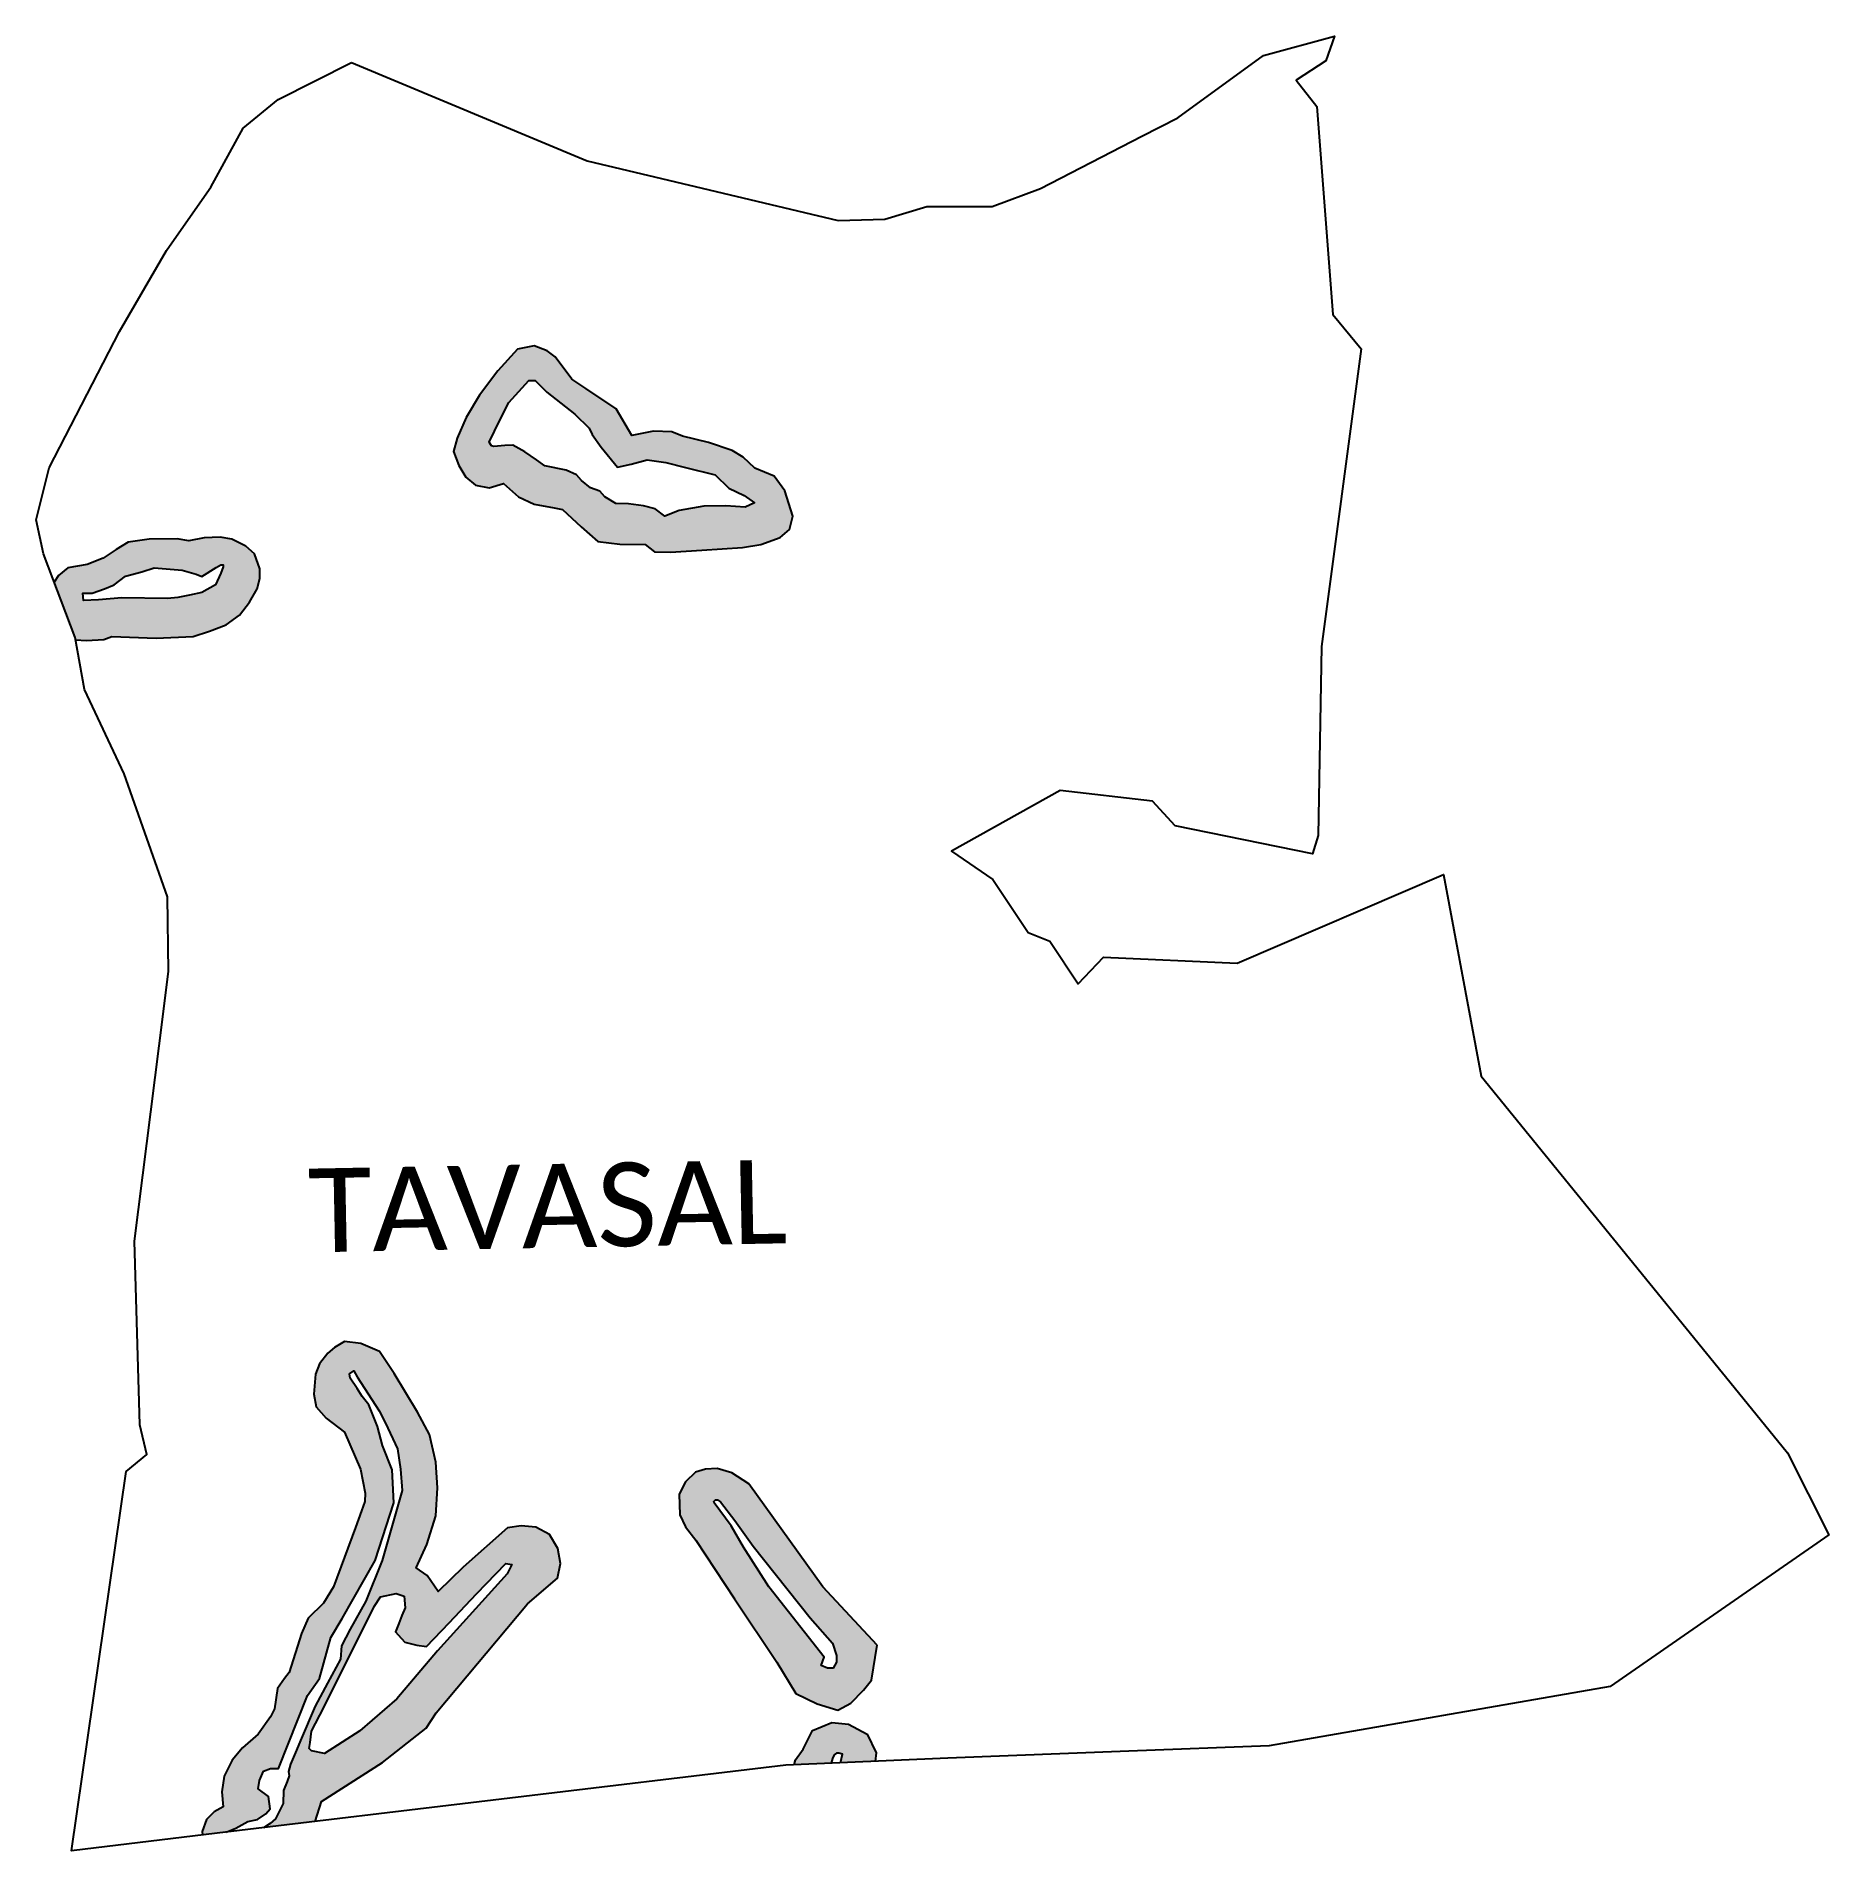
# Model space of a CAD drawing. Header units: metres. Extents: x 312439 to 314767, y 1912286 to 1914642.
import ezdxf

# ---------------------------------------------------------------- set-up
doc = ezdxf.new("R2010")
doc.units = ezdxf.units.M
doc.layers.add('MANGROOVE BUFFER ZONE', color=120, linetype='Continuous')
doc.layers.add('VILLAGE NAME', color=250, linetype='Continuous')
doc.styles.get("Standard").update_dxf_attribs({"font": 'simplex.shx'})

msp = doc.modelspace()

# ---------------------------------------------------------------- hatches: boundary and pattern name
at = {"layer": 'MANGROOVE BUFFER ZONE'}
h = msp.add_hatch(dxfattribs=at)
h.set_pattern_fill('GRASS', color=256)
h.paths.add_polyline_path([(313417.4, 1914001.5), (313421.5, 1914018.7), (313411.1, 1914051.3), (313397.3, 1914070.6), (313372.1, 1914081.1), (313357.3, 1914095.3), (313342.8, 1914104), (313312.3, 1914114.3), (313278.5, 1914122.7), (313264.5, 1914128), (313240.7, 1914129), (313212.3, 1914123.5), (313192.2, 1914157.9), (313152.9, 1914184.2), (313134.7, 1914196.6), (313112.7, 1914225.7), (313102.3, 1914233.1), (313085.7, 1914239.8), (313064, 1914235.5), (313038.3, 1914207.3), (313014.6, 1914175.9), (312997.4, 1914146.7), (312985.6, 1914119.7), (312980.9, 1914102.4), (312987.9, 1914084.6), (312996.7, 1914069.4), (313009.5, 1914058.7), (313027.3, 1914055.4), (313045.9, 1914061.1), (313065.2, 1914043.7), (313085.6, 1914034.1), (313111.6, 1914029.3), (313122.3, 1914027.2), (313146.5, 1914004.8), (313168.4, 1913985.5), (313197, 1913982.4), (313229.9, 1913981.7), (313241.8, 1913972.2), (313262.6, 1913972), (313303.6, 1913974.6), (313356.4, 1913978), (313380.2, 1913982), (313405, 1913990.9)])
h.paths.add_polyline_path([(313191.8, 1914035.1), (313177.3, 1914043.5), (313171, 1914050.9), (313158.9, 1914055.3), (313147.3, 1914064.8), (313140.5, 1914072.4), (313127.3, 1914078.2), (313099.4, 1914083.8), (313088.7, 1914091.7), (313073.3, 1914102.3), (313057.8, 1914110.7), (313047.4, 1914110.3), (313033.4, 1914108.9), (313030.1, 1914109.9), (313027.1, 1914114.6), (313040.9, 1914143.3), (313052.9, 1914166.1), (313078.6, 1914194.9), (313087.1, 1914194.7), (313101.9, 1914179.8), (313138.3, 1914150.9), (313157.2, 1914132.9), (313160.8, 1914124.6), (313172.7, 1914108.3), (313193.9, 1914082.1), (313211.5, 1914086.3), (313232.3, 1914091.6), (313256.5, 1914088.5), (313282.3, 1914081.6), (313320.7, 1914072.1), (313338.3, 1914055.1), (313358.6, 1914045.3), (313371.8, 1914036.1), (313359.7, 1914030.3), (313334.7, 1914032.2), (313306.2, 1914031.7), (313274.1, 1914025.9), (313255.2, 1914018.5), (313242.6, 1914028.2), (313227.6, 1914031.9), (313208.1, 1914034.8)], flags=16)
h.paths.add_polyline_path([(312702.6, 1913890.1), (312715.9, 1913906.8), (312725.7, 1913924.3), (312729.3, 1913937.7), (312729, 1913950.1), (312722.1, 1913969.7), (312711.1, 1913979.7), (312693, 1913988.7), (312677.5, 1913991.5), (312656.7, 1913990.6), (312637.1, 1913986.6), (312621.9, 1913989.1), (312585.6, 1913988.9), (312558.1, 1913984.7), (312542.4, 1913975.3), (312525.8, 1913964.2), (312504.7, 1913955.9), (312479.6, 1913951.3), (312467.7, 1913941.5), (312462, 1913932.7), (312489.2, 1913861.1), (312489.7, 1913858.2), (312503.8, 1913857.2), (312526.6, 1913858.6), (312537.1, 1913862.4), (312594.5, 1913860), (312642.6, 1913862.4), (312663.8, 1913869.1), (312685.3, 1913877.4)])
h.paths.add_polyline_path([(312549.7, 1913912.6), (312519.6, 1913909.8), (312500.2, 1913909), (312499.4, 1913918.6), (312511.4, 1913918.8), (312527.3, 1913924.1), (312540, 1913929.6), (312554.7, 1913940.5), (312576, 1913946.5), (312592.1, 1913951.4), (312628.5, 1913948.4), (312646.6, 1913943.5), (312653.7, 1913940.1), (312672.5, 1913951.9), (312678.6, 1913955.3), (312681.5, 1913955.3), (312681.7, 1913952.8), (312678.6, 1913944.6), (312671.5, 1913929.4), (312653.7, 1913919.5), (312637.8, 1913915.8), (312622.6, 1913913.1), (312609.1, 1913911.9)], flags=16)
h.paths.add_polyline_path([(312949.5, 1912826.1), (312933.9, 1912854.9), (312903.8, 1912905.4), (312884.5, 1912933.6), (312860.6, 1912944.2), (312839.2, 1912946.7), (312826.4, 1912939), (312817.5, 1912931.6), (312806.6, 1912917.9), (312801.4, 1912904.2), (312799.3, 1912878.6), (312802.5, 1912862.1), (312815.5, 1912847.2), (312839.4, 1912829), (312859.8, 1912780.8), (312866.2, 1912750), (312865.5, 1912739.2), (312861.4, 1912726.7), (312853.5, 1912705.3), (312825, 1912628.1), (312811.7, 1912607), (312791.9, 1912587.6), (312783.2, 1912567.4), (312767.1, 1912517), (312761.2, 1912509), (312752.3, 1912496.3), (312748.3, 1912469.9), (312743.2, 1912459.5), (312727.2, 1912436.8), (312706.6, 1912419.2), (312693.4, 1912403.3), (312682.8, 1912382.3), (312679.9, 1912362.1), (312681.6, 1912342.5), (312669.9, 1912336.2), (312659.8, 1912326.1), (312654.2, 1912310.5), (312654.8, 1912305.9), (312673.7, 1912308.1), (312685.7, 1912309.6), (312697.9, 1912314.8), (312713.5, 1912323.3), (312726.2, 1912326.2), (312736.9, 1912333.2), (312742.5, 1912339.8), (312740.3, 1912355.9), (312726.9, 1912365.8), (312728.8, 1912376.8), (312734, 1912388.7), (312742.9, 1912392.5), (312753.5, 1912392.5), (312791, 1912486.9), (312806.9, 1912509.2), (312821.4, 1912562.3), (312836, 1912587.2), (312879, 1912662.5), (312903.3, 1912737.5), (312901.2, 1912780.2), (312888.7, 1912811.8), (312881.9, 1912836.3), (312870.6, 1912864.7), (312862.3, 1912875.2), (312855.6, 1912885.9), (312846.6, 1912899.4), (312845.9, 1912904.8), (312851.5, 1912908.5), (312855.7, 1912901), (312884.4, 1912856.8), (312892.5, 1912840.8), (312908.1, 1912807.4), (312911.8, 1912781.1), (312914.3, 1912753.5), (312888.2, 1912662.6), (312866.9, 1912609.7), (312846.6, 1912573.4), (312835.3, 1912551.5), (312834.1, 1912534.2), (312817, 1912503.1), (312801.2, 1912473.2), (312781.9, 1912428.5), (312776.8, 1912416.3), (312769.1, 1912398), (312766.4, 1912388.6), (312767.5, 1912382.6), (312764.6, 1912375.6), (312760.1, 1912363.6), (312759.4, 1912346.8), (312749.6, 1912326.9), (312742.4, 1912321), (312734.1, 1912315.4), (312801.2, 1912323.4), (312809.3, 1912349.6), (312888.6, 1912400.2), (312945.4, 1912444.6), (312958.3, 1912464.6), (313077.1, 1912606.1), (313116, 1912639.5), (313119.9, 1912658.6), (313116.3, 1912678.2), (313105.5, 1912696), (313087.9, 1912705.9), (313068.5, 1912707.3), (313051, 1912705), (312993.3, 1912653.9), (312961, 1912622), (312946.4, 1912642.9), (312932.3, 1912652.8), (312946.3, 1912683.3), (312957.9, 1912720.2), (312959.9, 1912756.6), (312957.7, 1912790.1)])
h.paths.add_polyline_path([(312906.4, 1912619.4), (312916.7, 1912616), (312917.8, 1912601), (312913.8, 1912590.9), (312909.8, 1912580.7), (312905.5, 1912569.8), (312908.9, 1912565.7), (312917.5, 1912556.4), (312933.2, 1912552.5), (312945.8, 1912550.9), (312975, 1912581.3), (313010.6, 1912619.2), (313048.6, 1912658.3), (313056.7, 1912657.3), (313050.4, 1912645.1), (312960.2, 1912544.9), (312907.3, 1912482.6), (312858.9, 1912441.4), (312813, 1912411.8), (312796.1, 1912415.3), (312793.5, 1912418.4), (312794.5, 1912426.1), (312796.5, 1912440.7), (312812.3, 1912471.3), (312877.6, 1912602.5), (312886.1, 1912615.3)], flags=16)
h.paths.add_polyline_path([(313364.4, 1912761.9), (313342.5, 1912776.3), (313323.2, 1912782), (313308.4, 1912781.1), (313295.1, 1912776.9), (313282.1, 1912764.4), (313274, 1912748.4), (313274.9, 1912721.5), (313282.3, 1912706), (313295.5, 1912688.7), (313345.8, 1912612.6), (313400.8, 1912530.2), (313425.5, 1912489.7), (313453.2, 1912476.1), (313480.2, 1912467.9), (313497.1, 1912477), (313513.4, 1912494), (313523.8, 1912507), (313531.2, 1912552.6), (313460.6, 1912628.1)])
h.paths.add_polyline_path([(313357.6, 1912679.6), (313341.4, 1912707.4), (313319.3, 1912737.1), (313318.9, 1912738.9), (313321.1, 1912741.1), (313323.7, 1912741.2), (313327.6, 1912738.7), (313346.2, 1912714.4), (313370.3, 1912680.8), (313444, 1912588.1), (313473.4, 1912555), (313478.2, 1912539), (313478.2, 1912530.2), (313473.9, 1912522.7), (313466.8, 1912522.7), (313458.3, 1912525.9), (313462.2, 1912537), (313390.6, 1912628)], flags=16)
h.paths.add_polyline_path([(313518.3, 1912437), (313494.1, 1912449.8), (313472.2, 1912452.1), (313447.4, 1912441.7), (313435.1, 1912417.2), (313425, 1912403.4), (313423.3, 1912396.9), (313471.5, 1912399), (313473.3, 1912405.1), (313475.4, 1912409.9), (313478.5, 1912412.3), (313481.5, 1912412.4), (313486.1, 1912410.8), (313483.8, 1912399.5), (313528.7, 1912401.5), (313529.9, 1912412.5)])

# ---------------------------------------------------------------- linework, layer by layer
at = {"color": 3, "flags": 128}
msp.add_lwpolyline([(312848.4, 1914607.6), (313154.3, 1914479.9), (313480.5, 1914402.6), (313541.3, 1914404.2), (313595.7, 1914420.9), (313680.6, 1914420.6), (313743.3, 1914444.3), (313874.9, 1914511.9), (313921.8, 1914536.1), (314033.3, 1914616.8), (314125.2, 1914641.8), (314114.3, 1914610), (314075.6, 1914584.7), (314102.5, 1914550.6), (314123.1, 1914280.4), (314160.1, 1914236), (314108.6, 1913849.4), (314104.3, 1913603.7), (314096.6, 1913579.9), (313918.4, 1913616.6), (313888.8, 1913648.5), (313769.1, 1913662.2), (313627.8, 1913583.4), (313681.3, 1913546.9), (313727.6, 1913478), (313755.5, 1913466.5), (313792.3, 1913411.1), (313825.1, 1913445.8), (313998.9, 1913438), (314266.9, 1913553.4), (314315.9, 1913291.3), (314461.4, 1913112.4), (314655.9, 1912873.5), (314713.8, 1912802.3), (314767.5, 1912695.6), (314483.6, 1912498.8), (314040.3, 1912421.8), (313858.2, 1912414.8), (313622.9, 1912405.7), (313412.5, 1912396.4), (312673.7, 1912308.1), (312484.3, 1912285.5), (312555.5, 1912778.1), (312582.5, 1912800), (312573.2, 1912838.4), (312566.3, 1913077.1), (312598.4, 1913330.8), (312610.7, 1913427.5), (312609.2, 1913524.3), (312553.1, 1913684), (312501.5, 1913793.5), (312489.2, 1913861.1), (312448, 1913969.6), (312438.7, 1914014), (312455.6, 1914081.4), (312547, 1914258.3), (312607.8, 1914363.5), (312654.3, 1914429.7), (312665.6, 1914445.8), (312707.7, 1914522.4), (312752.8, 1914559.5), (312848.4, 1914607.6)], dxfattribs=at)
at = {"layer": 'MANGROOVE BUFFER ZONE', "flags": 128}
for points in [[(313411.1, 1914051.3), (313397.3, 1914070.6), (313372.1, 1914081.1), (313357.3, 1914095.3), (313342.8, 1914104), (313312.3, 1914114.3), (313278.5, 1914122.7), (313264.5, 1914128), (313240.7, 1914129), (313212.3, 1914123.5), (313192.2, 1914157.9), (313152.9, 1914184.2), (313134.7, 1914196.6), (313112.7, 1914225.7), (313102.3, 1914233.1), (313085.7, 1914239.8), (313064, 1914235.5), (313038.3, 1914207.3), (313014.6, 1914175.9), (312997.4, 1914146.7), (312985.6, 1914119.7), (312980.9, 1914102.4), (312987.9, 1914084.6), (312996.7, 1914069.4), (313009.5, 1914058.7), (313027.3, 1914055.4), (313045.9, 1914061.1), (313065.2, 1914043.7), (313085.6, 1914034.1), (313111.6, 1914029.3), (313122.3, 1914027.2), (313146.5, 1914004.8), (313168.4, 1913985.5), (313197, 1913982.4), (313229.9, 1913981.7), (313241.8, 1913972.2), (313262.6, 1913972), (313303.6, 1913974.6), (313356.4, 1913978), (313380.2, 1913982), (313405, 1913990.9), (313417.4, 1914001.5), (313421.5, 1914018.7)], [(313177.3, 1914043.5), (313171, 1914050.9), (313158.9, 1914055.3), (313147.3, 1914064.8), (313140.5, 1914072.4), (313127.3, 1914078.2), (313099.4, 1914083.8), (313088.7, 1914091.7), (313073.3, 1914102.3), (313057.8, 1914110.7), (313047.4, 1914110.3), (313033.4, 1914108.9), (313030.1, 1914109.9), (313027.1, 1914114.6), (313040.9, 1914143.3), (313052.9, 1914166.1), (313078.6, 1914194.9), (313087.1, 1914194.7), (313101.9, 1914179.8), (313138.3, 1914150.9), (313157.2, 1914132.9), (313160.8, 1914124.6), (313172.7, 1914108.3), (313193.9, 1914082.1), (313211.5, 1914086.3), (313232.3, 1914091.6), (313256.5, 1914088.5), (313282.3, 1914081.6), (313320.7, 1914072.1), (313338.3, 1914055.1), (313358.6, 1914045.3), (313371.8, 1914036.1), (313359.7, 1914030.3), (313334.7, 1914032.2), (313306.2, 1914031.7), (313274.1, 1914025.9), (313255.2, 1914018.5), (313242.6, 1914028.2), (313227.6, 1914031.9), (313208.1, 1914034.8), (313191.8, 1914035.1)], [(312622.6, 1913913.1), (312609.1, 1913911.9), (312549.7, 1913912.6), (312519.6, 1913909.8), (312500.2, 1913909), (312499.4, 1913918.6), (312511.4, 1913918.8), (312527.3, 1913924.1), (312540, 1913929.6), (312554.7, 1913940.5), (312576, 1913946.5), (312592.1, 1913951.4), (312628.5, 1913948.4), (312646.6, 1913943.5), (312653.7, 1913940.1), (312672.5, 1913951.9), (312678.6, 1913955.3), (312681.5, 1913955.3), (312681.7, 1913952.8), (312678.6, 1913944.6), (312671.5, 1913929.4), (312653.7, 1913919.5), (312637.8, 1913915.8)], [(313531.2, 1912552.6), (313460.6, 1912628.1), (313364.4, 1912761.9), (313342.5, 1912776.3), (313323.2, 1912782), (313308.4, 1912781.1), (313295.1, 1912776.9), (313282.1, 1912764.4), (313274, 1912748.4), (313274.9, 1912721.5), (313282.3, 1912706), (313295.5, 1912688.7), (313345.8, 1912612.6), (313400.8, 1912530.2), (313425.5, 1912489.7), (313453.2, 1912476.1), (313480.2, 1912467.9), (313497.1, 1912477), (313513.4, 1912494), (313523.8, 1912507)], [(313478.2, 1912530.2), (313473.9, 1912522.7), (313466.8, 1912522.7), (313458.3, 1912525.9), (313462.2, 1912537), (313390.6, 1912628), (313357.6, 1912679.6), (313341.4, 1912707.4), (313319.3, 1912737.1), (313318.9, 1912738.9), (313321.1, 1912741.1), (313323.7, 1912741.2), (313327.6, 1912738.7), (313346.2, 1912714.4), (313370.3, 1912680.8), (313444, 1912588.1), (313473.4, 1912555), (313478.2, 1912539)], [(312916.7, 1912616), (312917.8, 1912601), (312913.8, 1912590.9), (312909.8, 1912580.7), (312905.5, 1912569.8), (312908.9, 1912565.7), (312917.5, 1912556.4), (312933.2, 1912552.5), (312945.8, 1912550.9), (312975, 1912581.3), (313010.6, 1912619.2), (313048.6, 1912658.3), (313056.7, 1912657.3), (313050.4, 1912645.1), (312960.2, 1912544.9), (312907.3, 1912482.6), (312858.9, 1912441.4), (312813, 1912411.8), (312796.1, 1912415.3), (312793.5, 1912418.4), (312794.5, 1912426.1), (312796.5, 1912440.7), (312812.3, 1912471.3), (312877.6, 1912602.5), (312886.1, 1912615.3), (312906.4, 1912619.4)]]:
    msp.add_lwpolyline(points, close=True, dxfattribs=at)
for points in [[(312489.7, 1913858.2), (312503.8, 1913857.2), (312526.6, 1913858.6), (312537.1, 1913862.4), (312594.5, 1913860), (312642.6, 1913862.4), (312663.8, 1913869.1), (312685.3, 1913877.4), (312702.6, 1913890.1), (312715.9, 1913906.8), (312725.7, 1913924.3), (312729.3, 1913937.7), (312729, 1913950.1), (312722.1, 1913969.7), (312711.1, 1913979.7), (312693, 1913988.7), (312677.5, 1913991.5), (312656.7, 1913990.6), (312637.1, 1913986.6), (312621.9, 1913989.1), (312585.6, 1913988.9), (312558.1, 1913984.7), (312542.4, 1913975.3), (312525.8, 1913964.2), (312504.7, 1913955.9), (312479.6, 1913951.3), (312467.7, 1913941.5), (312462, 1913932.7)], [(312801.2, 1912323.4), (312809.3, 1912349.6), (312888.6, 1912400.2), (312945.4, 1912444.6), (312958.3, 1912464.6), (313077.1, 1912606.1), (313116, 1912639.5), (313119.9, 1912658.6), (313116.3, 1912678.2), (313105.5, 1912696), (313087.9, 1912705.9), (313068.5, 1912707.3), (313051, 1912705), (312993.3, 1912653.9), (312961, 1912622), (312946.4, 1912642.9), (312932.3, 1912652.8), (312946.3, 1912683.3), (312957.9, 1912720.2), (312959.9, 1912756.6), (312957.7, 1912790.1), (312949.5, 1912826.1), (312933.9, 1912854.9), (312903.8, 1912905.4), (312884.5, 1912933.6), (312860.6, 1912944.2), (312839.2, 1912946.7), (312826.4, 1912939), (312817.5, 1912931.6), (312806.6, 1912917.9), (312801.4, 1912904.2), (312799.3, 1912878.6), (312802.5, 1912862.1), (312815.5, 1912847.2), (312839.4, 1912829), (312859.8, 1912780.8), (312866.2, 1912750), (312865.5, 1912739.2), (312861.4, 1912726.7), (312853.5, 1912705.3), (312825, 1912628.1), (312811.7, 1912607), (312791.9, 1912587.6), (312783.2, 1912567.4), (312767.1, 1912517), (312761.2, 1912509), (312752.3, 1912496.3), (312748.3, 1912469.9), (312743.2, 1912459.5), (312727.2, 1912436.8), (312706.6, 1912419.2), (312693.4, 1912403.3), (312682.8, 1912382.3), (312679.9, 1912362.1), (312681.6, 1912342.5), (312669.9, 1912336.2), (312659.8, 1912326.1), (312654.2, 1912310.5), (312654.8, 1912305.9)], [(312685.4, 1912309.5), (312697.9, 1912314.8), (312713.5, 1912323.3), (312726.2, 1912326.2), (312736.9, 1912333.2), (312742.5, 1912339.8), (312740.3, 1912355.9), (312726.9, 1912365.8), (312728.8, 1912376.8), (312734, 1912388.7), (312742.9, 1912392.5), (312753.5, 1912392.5), (312791, 1912486.9), (312806.9, 1912509.2), (312821.4, 1912562.3), (312836, 1912587.2), (312879, 1912662.5), (312903.3, 1912737.5), (312901.2, 1912780.2), (312888.7, 1912811.8), (312881.9, 1912836.3), (312870.6, 1912864.7), (312862.3, 1912875.2), (312855.6, 1912885.9), (312846.6, 1912899.4), (312845.9, 1912904.8), (312851.5, 1912908.5), (312855.7, 1912901), (312884.4, 1912856.8), (312892.5, 1912840.8), (312908.1, 1912807.4), (312911.8, 1912781.1), (312914.3, 1912753.5), (312888.2, 1912662.6), (312866.9, 1912609.7), (312846.6, 1912573.4), (312835.3, 1912551.5), (312834.1, 1912534.2), (312817, 1912503.1), (312801.2, 1912473.2), (312781.9, 1912428.5), (312776.8, 1912416.3), (312769.1, 1912398), (312766.4, 1912388.6), (312767.5, 1912382.6), (312764.6, 1912375.6), (312760.1, 1912363.6), (312759.4, 1912346.8), (312749.6, 1912326.9), (312742.4, 1912321), (312734.1, 1912315.4)], [(313423.3, 1912396.9), (313425, 1912403.4), (313435.1, 1912417.2), (313447.4, 1912441.7), (313472.2, 1912452.1), (313494.1, 1912449.8), (313518.3, 1912437), (313529.9, 1912412.5), (313528.7, 1912401.5)], [(313483.8, 1912399.5), (313486.1, 1912410.8), (313481.5, 1912412.4), (313478.5, 1912412.3), (313475.4, 1912409.9), (313473.3, 1912405.1), (313471.5, 1912399)]]:
    msp.add_lwpolyline(points, dxfattribs=at)

# ---------------------------------------------------------------- texts
at = {"layer": 'VILLAGE NAME', "insert": (312791.1, 1913171.2), "char_height": 108.748, "attachment_point": 1, "rotation": 1.1028}
msp.add_mtext_dynamic_manual_height_columns('{\\fCalibri|b0|i0|c0|p34;TAVASAL}', width=1571.314, gutter_width=543.7, heights=[0], dxfattribs=at)

doc.saveas('drawing.dxf')
